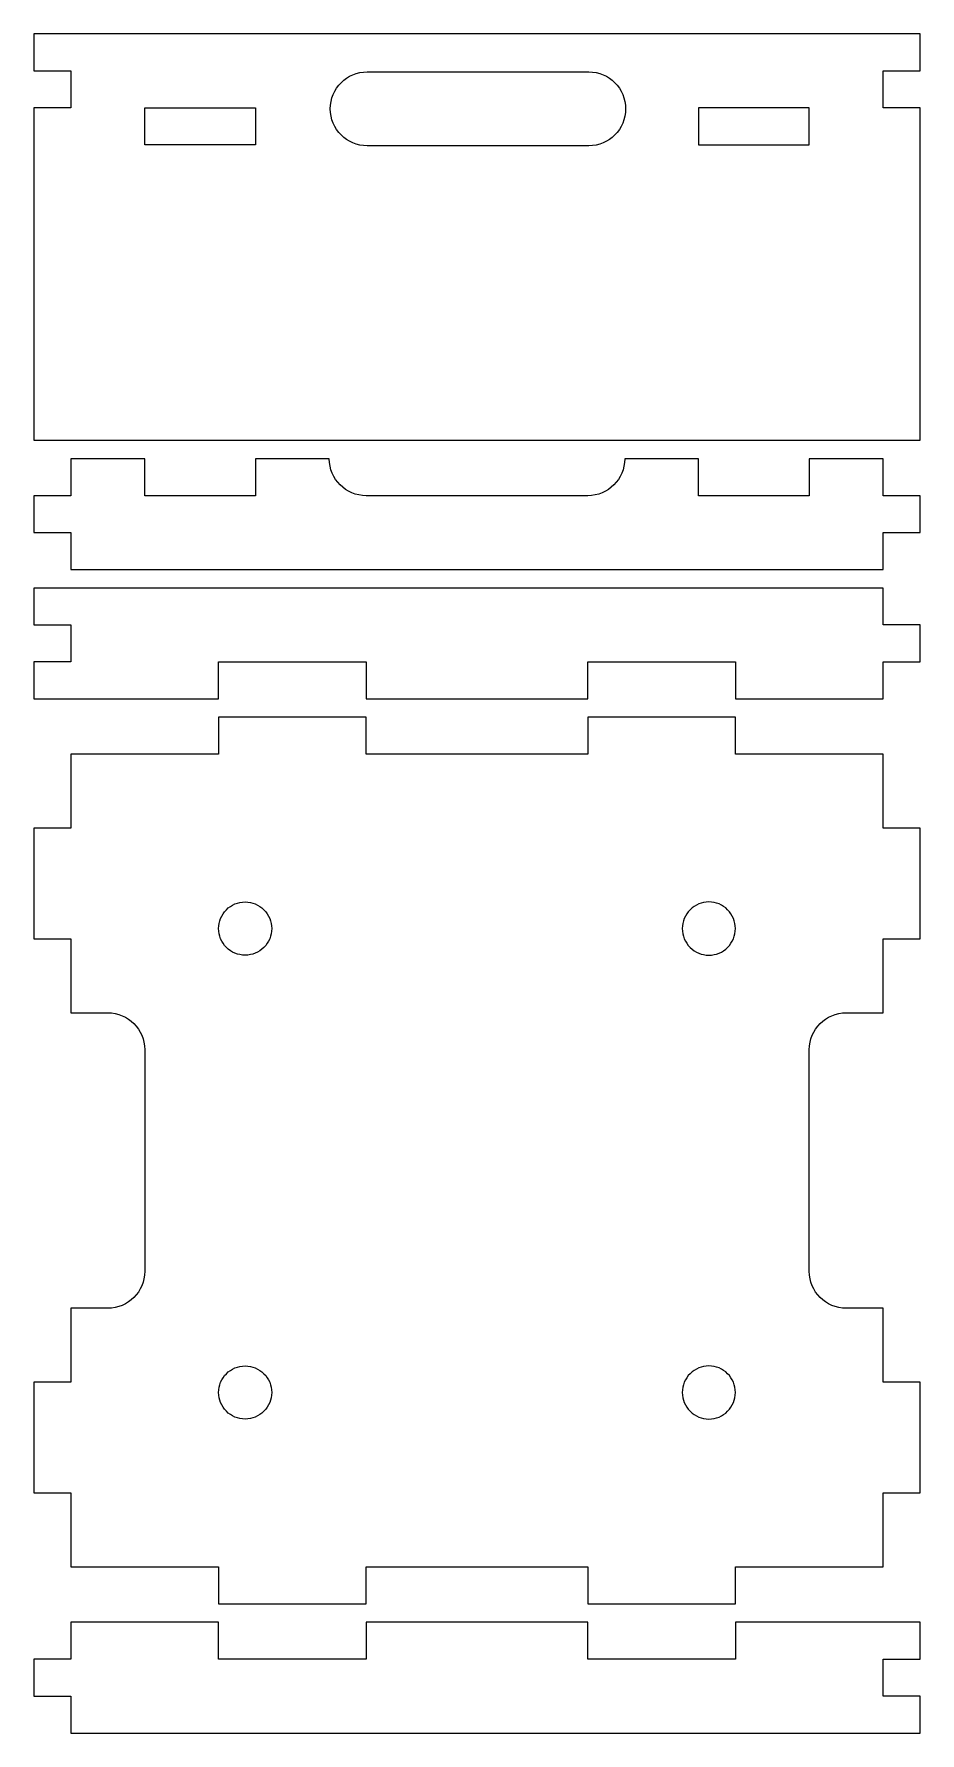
# Model space of a CAD drawing. Header units: inches. Extents: x 0 to 6, y 0 to 11.5.
import ezdxf

# ---------------------------------------------------------------- set-up
doc = ezdxf.new("R2010")
doc.units = ezdxf.units.IN
doc.layers.add('Layer_1', color=7, linetype='CONTINUOUS')

msp = doc.modelspace()

# ---------------------------------------------------------------- linework, layer by layer
at = {"layer": 'Layer_1', "color": 7}
for points in [[(0, 11.5), (0, 11.25), (0.25, 11.25), (0.25, 11), (0, 11), (0, 8.75), (6.000001, 8.75), (6.000001, 11), (5.75, 11), (5.75, 11.25), (6.000001, 11.25), (6.000001, 11.5)], [(0.75, 11), (1.5, 11), (1.5, 10.75), (0.75, 10.75)], [(5.25, 11), (4.5, 11), (4.5, 10.75), (5.25, 10.75)], [(3.75651, 10.74349)], [(5.749986, 6.999991), (5.749986, 7.249991), (5.999986, 7.249991), (5.999986, 7.499991), (5.749986, 7.499991), (5.749986, 7.749991), (-0.000015, 7.749991), (-0.000015, 7.499991), (0.249985, 7.499991), (0.249985, 7.249991), (-0.000015, 7.249991), (-0.000015, 6.999991), (1.249985, 6.999991), (1.249985, 7.249991), (2.249985, 7.249991), (2.249985, 6.999991), (2.749986, 6.999991), (3.249986, 6.999991), (3.749986, 6.999991), (3.749986, 7.249991), (4.749986, 7.249991), (4.749986, 6.999991)], [(1.43, 5.265)], [(4.57, 5.265)], [(1.43, 2.125)], [(4.57, 2.125)], [(0.25, 0.750001), (0.25, 0.500001), (0, 0.500001), (0, 0.250001), (0.25, 0.250001), (0.25, 0.000001), (6, 0.000001), (6, 0.250001), (5.75, 0.250001), (5.75, 0.500001), (6, 0.500001), (6, 0.750001), (4.75, 0.750001), (4.75, 0.500001), (3.75, 0.500001), (3.75, 0.750001), (3.25, 0.750001), (2.75, 0.750001), (2.25, 0.750001), (2.25, 0.500001), (1.25, 0.500001), (1.25, 0.750001)]]:
    msp.add_lwpolyline(points, close=True, dxfattribs=at)
for points in [[(2.25651, 11.24349), (3.75651, 11.24349)], [(3.75651, 10.74349), (2.25651, 10.74349)], [(0.25, 8.625), (0.25, 8.375), (0, 8.375), (0, 8.125), (0.25, 8.125), (0.25, 7.875), (5.75, 7.875), (5.75, 8.125), (6, 8.125), (6, 8.375), (5.75, 8.375), (5.75, 8.625), (5.25, 8.625), (5.25, 8.375), (4.5, 8.375), (4.5, 8.625), (4, 8.625)], [(2, 8.625), (1.5, 8.625), (1.5, 8.375), (0.75, 8.375), (0.75, 8.625), (0.25, 8.625)], [(3.750001, 8.375), (2.250001, 8.375)], [(5.499999, 4.875), (5.749999, 4.875), (5.749999, 5.375), (5.999999, 5.375), (5.999999, 6.125), (5.749999, 6.125), (5.749999, 6.625), (4.749999, 6.625), (4.749999, 6.875), (3.749999, 6.875), (3.749999, 6.625), (2.249999, 6.625), (2.249999, 6.875), (1.249999, 6.875), (1.249999, 6.625), (0.249999, 6.625), (0.249999, 6.125), (-0.000001, 6.125), (-0.000001, 5.375), (0.249999, 5.375), (0.249999, 4.875), (0.499999, 4.875)], [(0.749999, 4.625), (0.749999, 3.125)], [(5.249999, 3.125), (5.249999, 4.625)], [(-0.000001, 1.625), (0.249999, 1.625), (0.249999, 1.125), (1.249999, 1.125), (1.249999, 0.875), (2.249999, 0.875), (2.249999, 1.125), (3.749999, 1.125), (3.749999, 0.875), (4.749999, 0.875), (4.749999, 1.125), (5.749999, 1.125), (5.749999, 1.625), (5.999999, 1.625), (5.999999, 2.375), (5.749999, 2.375), (5.749999, 2.875), (5.499999, 2.875)], [(0.499999, 2.875), (0.249999, 2.875), (0.249999, 2.375), (-0.000001, 2.375), (-0.000001, 1.625)]]:
    msp.add_lwpolyline(points, dxfattribs=at)
for points in [[(2.00651, 10.99349), (2.00651, 11.13199), (2.11801, 11.24349), (2.25651, 11.24349)], [(3.75651, 11.24349), (3.89501, 11.24349), (4.00651, 11.13199), (4.00651, 10.99349)], [(2.25651, 10.74349), (2.11801, 10.74349), (2.00651, 10.85499), (2.00651, 10.99349)], [(4.00651, 10.99349), (4.00651, 10.85499), (3.89501, 10.74349), (3.75651, 10.74349)], [(2.250001, 8.375), (2.111501, 8.375), (2, 8.4865), (2, 8.625)], [(4, 8.625), (4, 8.4865), (3.888501, 8.375), (3.750001, 8.375)], [(1.25, 5.445), (1.25, 5.492739), (1.268964, 5.538523), (1.302721, 5.572279)], [(1.302721, 5.572279), (1.336477, 5.606036), (1.382261, 5.625), (1.43, 5.625)], [(1.43, 5.625), (1.477739, 5.625), (1.523523, 5.606036), (1.557279, 5.572279)], [(1.557279, 5.572279), (1.591036, 5.538523), (1.61, 5.492739), (1.61, 5.445)], [(4.442721, 5.572279), (4.408964, 5.538523), (4.39, 5.492739), (4.39, 5.445)], [(4.57, 5.625), (4.522261, 5.625), (4.476477, 5.606036), (4.442721, 5.572279)], [(4.697279, 5.572279), (4.663523, 5.606036), (4.617739, 5.625), (4.57, 5.625)], [(4.75, 5.445), (4.75, 5.492739), (4.731036, 5.538523), (4.697279, 5.572279)], [(1.302721, 5.317721), (1.268964, 5.351477), (1.25, 5.397261), (1.25, 5.445)], [(1.61, 5.445), (1.61, 5.397261), (1.591036, 5.351477), (1.557279, 5.317721)], [(4.39, 5.445), (4.39, 5.397261), (4.408964, 5.351477), (4.442721, 5.317721)], [(4.697279, 5.317721), (4.731036, 5.351477), (4.75, 5.397261), (4.75, 5.445)], [(1.43, 5.265), (1.382261, 5.265), (1.336477, 5.283964), (1.302721, 5.317721)], [(1.557279, 5.317721), (1.523523, 5.283964), (1.477739, 5.265), (1.43, 5.265)], [(4.442721, 5.317721), (4.476477, 5.283964), (4.522261, 5.265), (4.57, 5.265)], [(4.57, 5.265), (4.617739, 5.265), (4.663523, 5.283964), (4.697279, 5.317721)], [(0.499999, 4.875), (0.638499, 4.875), (0.749999, 4.7635), (0.749999, 4.625)], [(5.249999, 4.625), (5.249999, 4.7635), (5.361499, 4.875), (5.499999, 4.875)], [(0.749999, 3.125), (0.749999, 2.9865), (0.638499, 2.875), (0.499999, 2.875)], [(5.499999, 2.875), (5.361499, 2.875), (5.249999, 2.9865), (5.249999, 3.125)], [(1.25, 2.305), (1.25, 2.352739), (1.268964, 2.398523), (1.302721, 2.432279)], [(1.302721, 2.432279), (1.336477, 2.466036), (1.382261, 2.485), (1.43, 2.485)], [(1.43, 2.485), (1.477739, 2.485), (1.523523, 2.466036), (1.557279, 2.432279)], [(1.557279, 2.432279), (1.591036, 2.398523), (1.61, 2.352739), (1.61, 2.305)], [(4.442721, 2.432279), (4.408964, 2.398523), (4.39, 2.352739), (4.39, 2.305)], [(4.57, 2.485), (4.522261, 2.485), (4.476477, 2.466036), (4.442721, 2.432279)], [(4.697279, 2.432279), (4.663523, 2.466036), (4.617739, 2.485), (4.57, 2.485)], [(4.75, 2.305), (4.75, 2.352739), (4.731036, 2.398523), (4.697279, 2.432279)], [(1.302721, 2.177721), (1.268964, 2.211477), (1.25, 2.257261), (1.25, 2.305)], [(1.61, 2.305), (1.61, 2.257261), (1.591036, 2.211477), (1.557279, 2.177721)], [(4.39, 2.305), (4.39, 2.257261), (4.408964, 2.211477), (4.442721, 2.177721)], [(4.697279, 2.177721), (4.731036, 2.211477), (4.75, 2.257261), (4.75, 2.305)], [(1.43, 2.125), (1.382261, 2.125), (1.336477, 2.143964), (1.302721, 2.177721)], [(1.557279, 2.177721), (1.523523, 2.143964), (1.477739, 2.125), (1.43, 2.125)], [(4.442721, 2.177721), (4.476477, 2.143964), (4.522261, 2.125), (4.57, 2.125)], [(4.57, 2.125), (4.617739, 2.125), (4.663523, 2.143964), (4.697279, 2.177721)]]:
    msp.add_open_spline(points, degree=3, dxfattribs=at)

doc.saveas('drawing.dxf')
